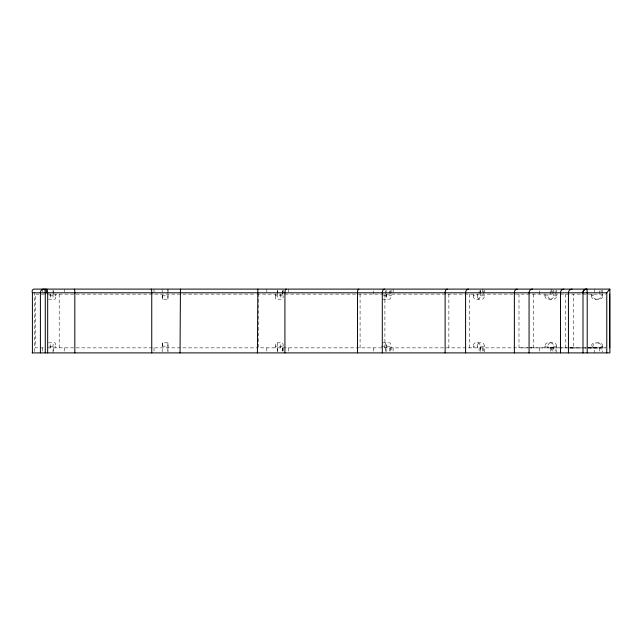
<?xml version="1.0" encoding="UTF-8"?>
<svg xmlns="http://www.w3.org/2000/svg" width="642" height="642" viewBox="0 0 642 642"><rect width="100%" height="100%" fill="white"/><g stroke="black" fill="none" stroke-linecap="round" stroke-linejoin="round"><path stroke-width="0.48" stroke-dasharray="3.21 2.41" d="M162.153 351.936L162.225 342.82L168.003 342.82L168.076 351.214M168.076 289.101L168.003 299.18L162.225 299.18L162.153 289.101M162.306 299.18L162.378 294.14M167.923 342.82L167.851 351.936M550.555 351.222L550.555 347.868L553.613 347.86M530.822 347.868L581.347 347.9M582.31 347.892L586.17 347.868M44.587 294.14L35.527 294.14L35.527 347.86L44.587 347.86M48.014 294.14L255.853 294.14M256.848 294.14L605.823 294.14M49.386 295.818L55.862 295.818L55.862 294.14M162.153 295.818L168.076 295.818M275.241 294.14L275.241 295.818L283.162 295.818L283.162 293.9M383.274 295.818L391.114 295.818L391.114 293.9M473.266 294.14L473.266 295.818L477.391 295.818A3.354 2.319 -90 0 0 479.71 299.18M477.905 299.18A3.354 2.319 -90 0 0 480.224 295.818L484.349 295.818L484.349 293.9M544.946 294.14L544.946 295.818L547.907 295.818A3.354 2.865 -90 0 0 550.772 299.18M550.684 299.18A3.354 2.865 -90 0 0 553.548 295.818L556.51 295.818L556.51 293.9M591.418 294.14L591.418 295.818L593.015 295.818A3.354 3.226 -90 0 0 596.241 299.18M597.862 299.18A3.354 3.226 -90 0 0 601.089 295.818L602.686 295.818L602.686 293.9M48.511 299.18L54.915 299.18A3.354 0.939 -90 0 0 55.862 295.818M382.889 299.18L389.501 299.18A3.354 1.613 -90 0 0 391.114 295.818M48.511 342.82L54.915 342.82A3.354 0.939 90 0 1 55.862 346.182L55.862 347.86M382.889 342.82L389.501 342.82A3.354 1.613 -90 0 1 391.114 346.182L391.114 351.936M49.386 346.182L55.862 346.182M162.153 346.182L168.076 346.182M275.241 347.86L275.241 346.182L283.162 346.182L283.162 351.936M381.276 346.182L391.114 346.182M473.266 347.86L473.266 346.182L477.391 346.182A3.354 2.319 -90 0 1 479.71 342.82M477.905 342.82A3.354 2.319 -90 0 1 480.224 346.182L484.349 346.182L484.349 351.936M544.946 347.86L544.946 346.182L547.907 346.182A3.354 2.865 -90 0 1 550.772 342.82M550.684 342.82A3.354 2.865 -90 0 1 553.548 346.182L556.51 346.182L556.51 352.899M593.73 347.948L588 347.94L591.418 347.948L591.418 346.271L593.015 346.271A3.354 3.226 -90 0 1 596.241 342.916M597.862 342.916A3.354 3.226 -90 0 1 601.089 346.271L602.686 346.271L602.686 351.952M521.127 347.86L528.157 347.868M48.014 347.86L257.843 347.86M527.941 347.86L258.702 347.86L258.702 294.14M528.647 347.86L555.137 347.86L555.137 351.214M588.096 347.86L605.735 347.86L593.015 347.948L593.015 346.271M569.759 347.94L573.635 347.94L573.635 294.14M571.452 347.948L583.434 347.948M584.429 347.948L587.422 347.948M588.425 347.948L601.145 347.948M559.254 347.884L547.907 347.86L547.907 346.182M560.241 347.884L567.183 347.9M568.178 347.9L586.018 347.94M530.316 347.868L532.194 347.868M597.75 347.948L594.227 347.948L594.227 352.899M550.555 347.868L551.326 347.868L551.326 352.899M167.923 299.18L167.851 291.982M162.306 342.82L162.378 347.86M602.686 290.064L602.686 292.945M601.089 290.064L601.089 295.818M601.089 346.271L601.089 351.952M599.54 290.786L599.54 294.14M599.54 347.948L599.54 351.904M594.315 289.101L594.227 294.14M593.015 294.14L593.015 295.818M565.69 294.14L565.69 347.94M556.51 290.064L556.51 292.945M555.137 290.786L555.137 294.14M553.548 290.064L553.548 292.945M553.548 293.9L553.548 295.818M553.548 346.182L553.548 351.936M552.176 290.786L552.176 294.14M552.176 347.86L552.176 351.214M551.326 289.101L551.326 294.14M550.555 290.786L550.555 294.14M547.907 294.14L547.907 295.818M539.641 290.786L539.641 294.14M539.641 347.86L539.641 352.899M533.695 294.14L533.695 347.876M518.993 294.14L518.993 347.86M484.349 290.064L484.349 292.945M483.233 290.786L483.233 294.14M483.233 347.86L483.233 351.214M482.696 289.101L482.696 294.14M482.696 347.86L482.696 352.899M480.665 290.786L480.665 294.14M480.665 347.86L480.665 352.899M480.224 290.064L480.224 292.945M480.224 293.9L480.224 295.818M480.224 346.182L480.224 351.936M479.117 290.786L479.117 294.14M479.117 347.86L479.117 351.214M477.391 294.14L477.391 295.818M477.391 346.182L477.391 347.86M469.326 294.14L469.326 347.86M448.862 294.14L448.862 347.86M393.105 289.101L393.105 294.14M393.105 347.86L393.105 352.899M391.114 290.064L391.114 292.945M390.344 290.786L390.344 294.14M390.344 347.86L390.344 351.214M389.253 290.786L389.253 294.14M389.253 347.86L389.253 351.214M386.275 294.14L386.275 295.818A3.354 1.613 -90 0 0 387.888 299.18M386.275 347.86L386.275 346.182A3.354 1.613 -90 0 1 387.888 342.82M386.115 290.064L386.115 292.945M386.115 293.9L386.115 295.818A3.354 1.613 -90 0 1 384.502 299.18M386.115 351.936L386.115 346.182A3.354 1.613 -90 0 0 384.502 342.82M385.344 290.786L385.344 294.14M385.344 347.86L385.344 351.214M384.903 294.14L384.903 347.86M373.387 290.786L373.387 294.14M373.387 347.86L373.387 351.214M360.082 294.14L360.082 347.86M288.667 289.101L288.667 294.14M288.667 347.86L288.667 352.899M283.162 290.064L283.162 292.945M282.777 290.786L282.777 294.14M282.777 347.86L282.777 351.214M282.528 290.786L282.528 294.14M282.528 347.86L282.528 352.899M280.779 294.14L280.779 295.818A3.354 0.794 -90 0 0 281.573 299.18M280.779 347.86L280.779 346.182A3.354 0.794 -90 0 1 281.573 342.82M277.625 290.064L277.625 292.945M277.625 293.9L277.625 295.818A3.354 0.794 -90 0 1 276.83 299.18M277.625 351.936L277.625 346.182A3.354 0.794 -90 0 0 276.83 342.82M277.248 290.786L277.248 294.14M277.248 347.86L277.248 351.214M266.823 289.101L266.823 294.14M266.823 347.86L266.823 352.899M167.851 289.101L167.851 291.019M154.016 289.101L154.016 294.14M154.016 347.86L154.016 351.214M64.224 289.101L64.224 294.14M64.224 347.86L64.224 352.899M59.2 294.14L59.2 347.86M53.487 290.786L53.487 294.14M53.487 347.86L53.487 352.899M53.029 290.064L53.029 292.945M53.029 293.9L53.029 295.818A3.354 0.939 -90 0 0 53.976 299.18M53.029 352.899L53.029 346.182A3.354 0.939 -90 0 1 53.976 342.82M50.397 294.14L50.397 295.818A3.354 0.939 -90 0 1 49.45 299.18M50.397 347.86L50.397 346.182A3.354 0.939 -90 0 0 49.45 342.82M42.645 289.101L42.645 294.14M42.645 347.86L42.645 352.899M34.299 292.094L34.299 351.896M275.241 295.818A3.354 0.794 -90 0 0 276.036 299.18L282.368 299.18A3.354 0.794 -90 0 0 283.162 295.818M283.162 346.182A3.354 0.794 -90 0 0 282.368 342.82L276.036 342.82A3.354 0.794 -90 0 0 275.241 346.182M473.266 295.818A3.354 2.319 -90 0 0 475.586 299.18L482.03 299.18A3.354 2.319 -90 0 0 484.349 295.818M484.349 346.182A3.354 2.319 -90 0 0 482.03 342.82L475.586 342.82A3.354 2.319 -90 0 0 473.266 346.182M544.946 295.818A3.354 2.865 -90 0 0 547.811 299.18L553.645 299.18A3.354 2.865 -90 0 0 556.51 295.818M556.51 346.182A3.354 2.865 -90 0 0 553.645 342.82L547.811 342.82A3.354 2.865 -90 0 0 544.946 346.182M602.686 346.271A3.354 3.226 -90 0 0 599.459 342.916L594.644 342.916A3.354 3.226 -90 0 0 591.418 346.271M591.418 295.818A3.354 3.226 -90 0 0 594.644 299.18L599.459 299.18A3.354 3.226 -90 0 0 602.686 295.818"/><path stroke-width="0.96" d="M180.434 289.101L180.033 352.899M257.819 289.101L257.418 352.899M606.778 352.899L606.778 292.8L609.868 289.101L34.299 289.101C32.365 288.98 31.602 291.308 32.413 292.8L32.413 352.899M32.413 292.8L606.778 292.8M32.1 352.899L609.9 352.899L609.868 289.101M609.659 294.14L609.659 347.86M587.205 352.899L587.205 292.8A3.691 0.562 -90 0 0 586.644 289.101A3.691 3.651 -90 0 0 582.992 292.8L582.992 352.899M568.435 352.899L568.435 292.8A3.691 3.651 -90 0 1 572.086 289.101M560.49 352.899L560.49 292.8A3.691 3.379 -90 0 1 563.869 289.101M529.072 352.899L529.072 292.8A3.691 3.379 -90 0 1 532.451 289.101M514.362 352.899L514.362 292.8A3.691 2.881 -90 0 1 517.243 289.101M465.586 352.899L465.586 292.8A3.691 2.881 -90 0 1 468.459 289.101M445.123 352.899L445.123 292.8A3.691 2.183 -90 0 1 447.305 289.101M382.303 352.899L382.303 292.8A3.691 2.183 -90 0 1 384.486 289.101M357.482 352.899L357.482 292.8A3.691 1.332 -90 0 1 358.822 289.101M284.912 352.899L284.912 292.8A3.691 1.332 -90 0 1 286.244 289.101M151.745 352.899L151.745 292.8A3.691 0.562 -90 0 0 151.183 289.101M74.825 352.899L74.825 292.8A3.691 0.562 -90 0 0 74.263 289.101M47.669 352.899L47.669 292.8A3.691 1.493 -90 0 0 46.176 289.101M45.277 352.899L45.277 292.8A3.691 1.493 -90 0 0 43.784 289.101A3.691 3.379 -90 0 0 40.406 292.8L40.406 352.899M45.02 289.101A3.691 1.493 -90 0 1 46.505 292.8M582.784 292.8A3.691 3.651 -90 0 1 586.435 289.101"/></g></svg>
